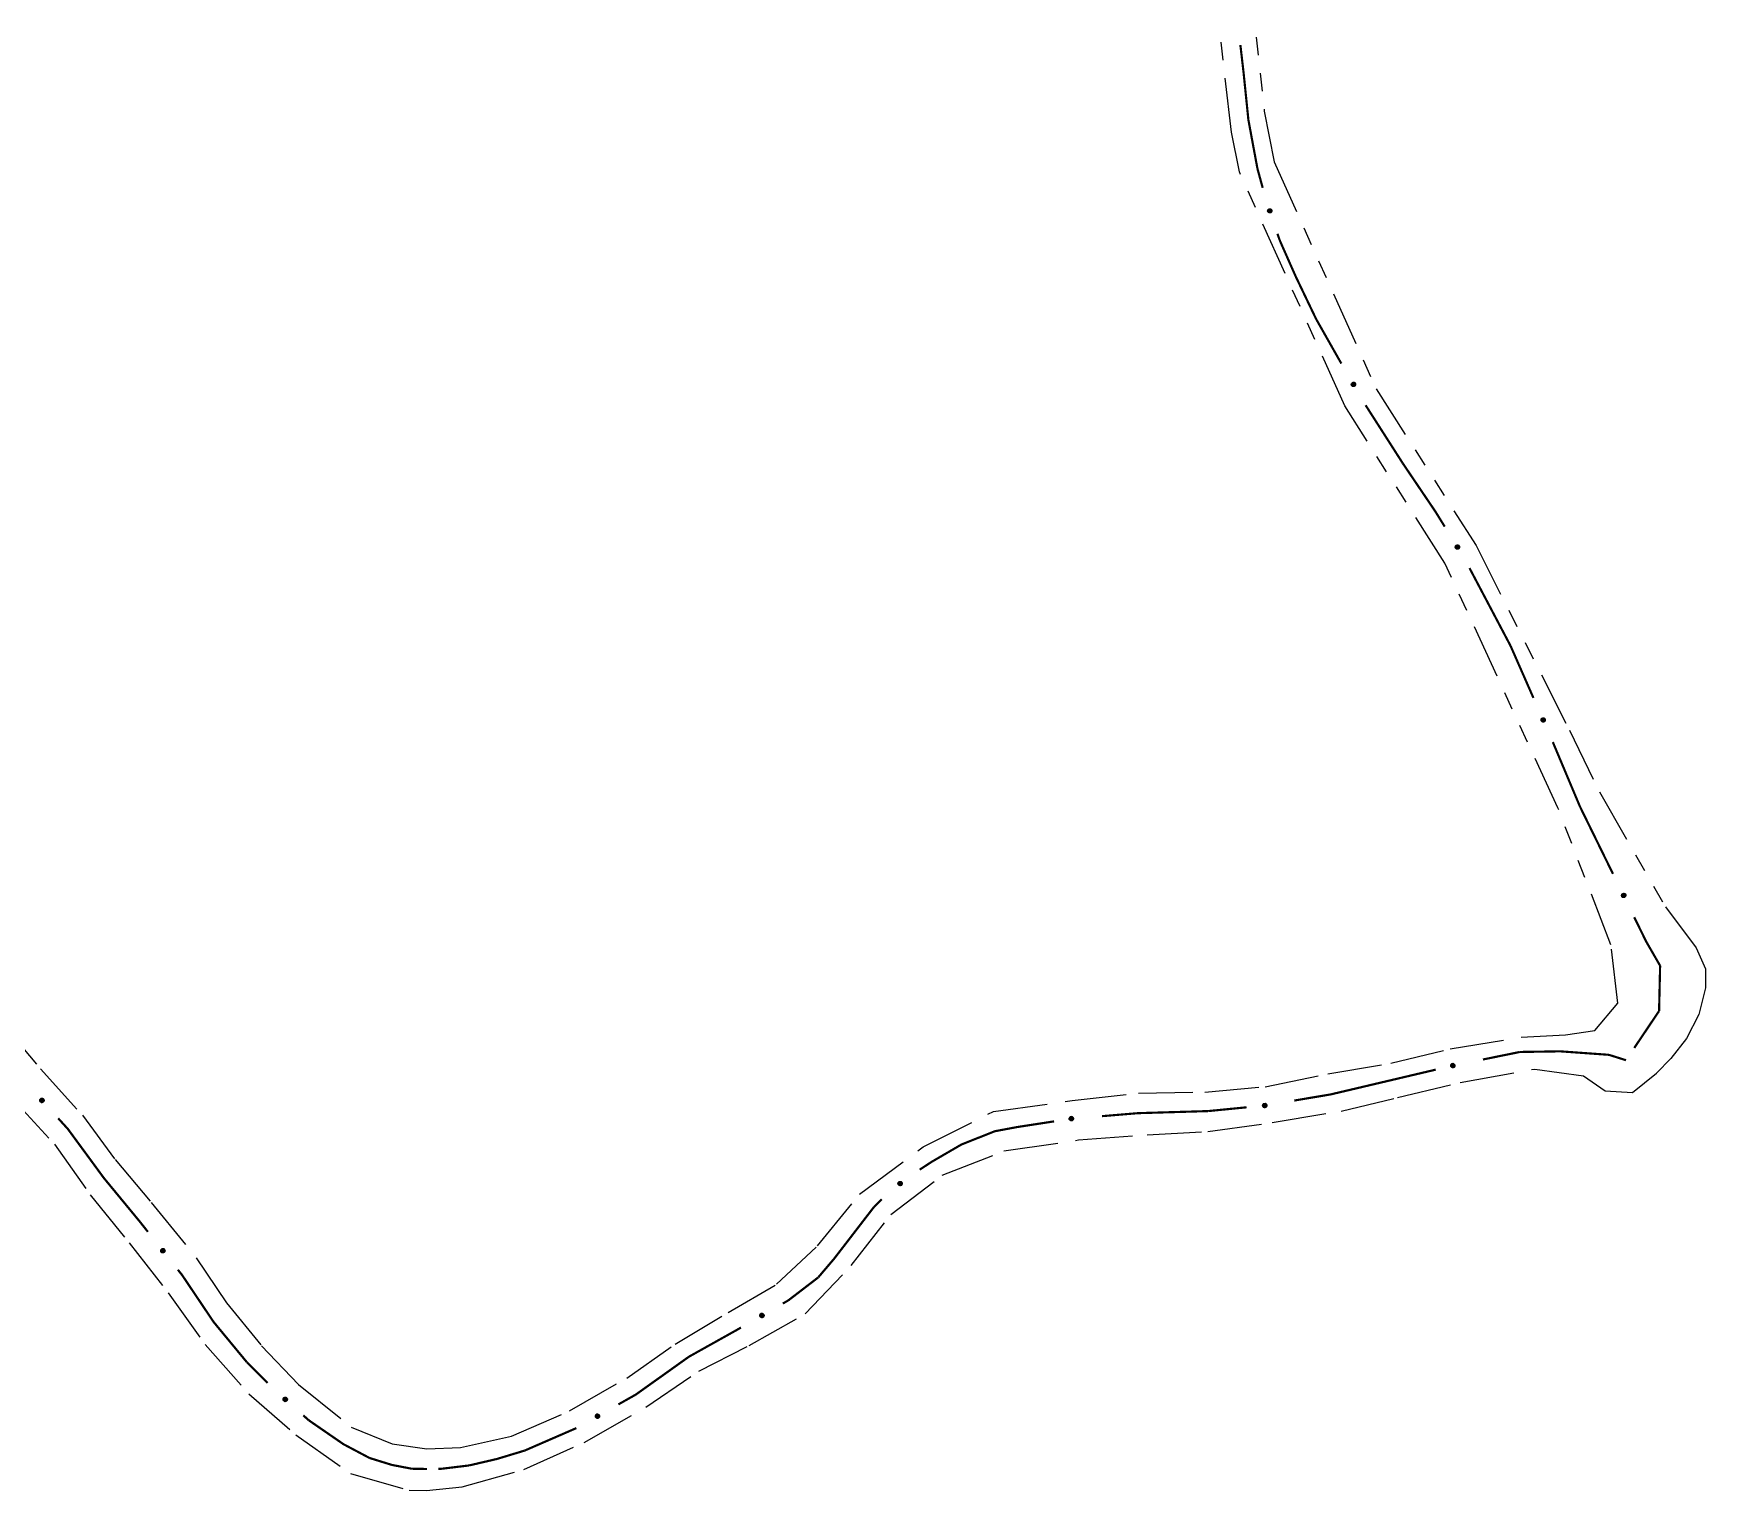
# Model space of a CAD drawing. Extents: x 209066 to 212010, y 4879784 to 4881672.
# Drawn here: x 209242.4 to 209381, y 4880528.3 to 4880649 of the extents above; entities that cross this region are included whole.
import ezdxf

# ---------------------------------------------------------------- set-up
doc = ezdxf.new("R2010")
doc.units = 0
doc.header["$LTSCALE"] = 1.5
doc.header["$MEASUREMENT"] = 0
doc.linetypes.add('TRACO_25', pattern=[8, 3, -1, 1, -1, 1, -1])
for name, color, linetype in [('SV-EIXO-ROD-ESTR', 7, 'CONTINUOUS'), ('SV-EIXO-RUA-N-PAV', 6, 'CONTINUOUS'), ('SV-EST-M-N-PAV', 20, 'CONTINUOUS'), ('SV-RUA-NAO-PAV', 7, 'CONTINUOUS')]:
    doc.layers.add(name, color=color, linetype=linetype)

msp = doc.modelspace()

# ---------------------------------------------------------------- linework, layer by layer
at = {"layer": 'SV-EIXO-ROD-ESTR', "const_width": 0.18}
for points in [[(209365.585762, 4880564.60881), (209362.520658, 4880563.985399)], [(209366.457796, 4880564.622468), (209365.585762, 4880564.60881)], [(209368.929694, 4880564.661203), (209366.457796, 4880564.622468)], [(209369.456151, 4880564.6236), (209368.929694, 4880564.661203)], [(209372.958721, 4880564.373415), (209369.456151, 4880564.6236)], [(209373.424556, 4880564.226324), (209372.958721, 4880564.373415)], [(209374.378147, 4880563.92522), (209373.424556, 4880564.226324)], [(209358.610511, 4880563.144427), (209350.823951, 4880561.308815)], [(209350.823951, 4880561.308815), (209349.906932, 4880561.092636)], [(209342.933332, 4880560.023923), (209339.947682, 4880559.730853)], [(209349.906932, 4880561.092636), (209346.891555, 4880560.584783)], [(209244.446222, 4880559.115991), (209245.118557, 4880558.375744)], [(209245.118557, 4880558.375744), (209245.247929, 4880558.233304)], [(209323.919709, 4880558.387433), (209323.038533, 4880558.222212)], [(209324.021974, 4880558.403165), (209323.919709, 4880558.387433)], [(209326.987089, 4880558.859337), (209324.021974, 4880558.403165)], [(209333.934718, 4880559.538583), (209330.961511, 4880559.290815)], [(209333.951198, 4880559.539069), (209333.934718, 4880559.538583)], [(209339.748028, 4880559.711256), (209333.951198, 4880559.539069)], [(209339.947682, 4880559.730853), (209339.748028, 4880559.711256)], [(209245.247929, 4880558.233304), (209248.09358, 4880554.358375)], [(209320.197246, 4880557.297674), (209319.315107, 4880556.948494)], [(209322.077868, 4880558.042087), (209320.197246, 4880557.297674)], [(209323.038533, 4880558.222212), (209322.077868, 4880558.042087)], [(209317.541773, 4880555.917486), (209316.840133, 4880555.509556)], [(209319.315107, 4880556.948494), (209317.541773, 4880555.917486)], [(209248.09358, 4880554.358375), (209248.237891, 4880554.161867)], [(209316.840133, 4880555.509556), (209315.84525, 4880554.859566)], [(209248.237891, 4880554.161867), (209250.627512, 4880551.263815)], [(209312.03408, 4880551.739538), (209308.94627, 4880547.730803)], [(209312.698695, 4880552.404154), (209312.03408, 4880551.739538)], [(209250.627512, 4880551.263815), (209251.227853, 4880550.535742)], [(209251.227853, 4880550.535742), (209251.883372, 4880549.707404)], [(209308.753301, 4880547.480281), (209307.661429, 4880546.198519)], [(209308.94627, 4880547.730803), (209308.753301, 4880547.480281)], [(209254.365606, 4880546.570763), (209254.726744, 4880546.114416)], [(209254.726744, 4880546.114416), (209257.191288, 4880542.447656)], [(209307.429478, 4880545.926228), (209305.33331, 4880544.317542)], [(209307.661429, 4880546.198519), (209307.429478, 4880545.926228)], [(209304.954504, 4880544.02683), (209304.501221, 4880543.766947)], [(209305.33331, 4880544.317542), (209304.954504, 4880544.02683)], [(209257.191288, 4880542.447656), (209257.335009, 4880542.233827)], [(209257.335009, 4880542.233827), (209259.719881, 4880539.349795)], [(209301.031099, 4880541.777411), (209300.63769, 4880541.551856)], [(209300.63769, 4880541.551856), (209297.54178, 4880539.821789)], [(209259.719881, 4880539.349795), (209260.070506, 4880538.925783)], [(209296.723778, 4880539.36467), (209292.600257, 4880536.426998)], [(209297.54178, 4880539.821789), (209296.723778, 4880539.36467)], [(209260.070506, 4880538.925783), (209261.802774, 4880537.193516)], [(209292.320627, 4880536.227785), (209290.87808, 4880535.41317)], [(209292.600257, 4880536.426998), (209292.320627, 4880536.227785)], [(209264.760612, 4880534.502335), (209265.22342, 4880534.090951)], [(209265.22342, 4880534.090951), (209268.007521, 4880532.173014)], [(209287.393301, 4880533.449833), (209283.725069, 4880531.854818)], [(209268.007521, 4880532.173014), (209268.086149, 4880532.118849)], [(209268.086149, 4880532.118849), (209269.769342, 4880531.227747)], [(209269.769342, 4880531.227747), (209270.2491, 4880530.973757)], [(209270.2491, 4880530.973757), (209271.640778, 4880530.541857)], [(209280.80422, 4880530.890709), (209278.933541, 4880530.455667)], [(209280.880223, 4880530.913686), (209280.80422, 4880530.890709)], [(209283.113246, 4880531.588786), (209280.880223, 4880530.913686)], [(209283.725069, 4880531.854818), (209283.113246, 4880531.588786)], [(209271.640778, 4880530.541857), (209272.093971, 4880530.401211)], [(209272.093971, 4880530.401211), (209273.592006, 4880530.113127)], [(209273.592006, 4880530.113127), (209273.747992, 4880530.08313)], [(209273.747992, 4880530.08313), (209274.589041, 4880530.069718)], [(209274.589041, 4880530.069718), (209275.005899, 4880530.063077)], [(209276.219235, 4880530.080166), (209275.961645, 4880530.076537)], [(209276.956315, 4880530.168759), (209276.219235, 4880530.080166)], [(209278.495194, 4880530.353726), (209276.956315, 4880530.168759)], [(209278.933541, 4880530.455667), (209278.495194, 4880530.353726)]]:
    msp.add_lwpolyline(points, dxfattribs=at)
at = {"layer": 'SV-EIXO-ROD-ESTR'}
for points in [[(209360.187856, 4880563.403174), (209360.162723, 4880563.361218), (209360.132542, 4880563.330298), (209360.099948, 4880563.311754), (209360.066872, 4880563.302878), (209360.032011, 4880563.297609), (209359.995691, 4880563.30005), (209359.955981, 4880563.311689), (209359.913717, 4880563.336606), (209359.884074, 4880563.369605), (209359.864184, 4880563.400588), (209359.852943, 4880563.434545), (209359.848391, 4880563.468496), (209359.852175, 4880563.506139), (209359.864363, 4880563.546266), (209359.890447, 4880563.588159), (209359.920243, 4880563.618269), (209359.952241, 4880563.635377), (209359.98645, 4880563.646462), (209360.022105, 4880563.651415), (209360.057743, 4880563.648813), (209360.098123, 4880563.636469), (209360.139129, 4880563.610177), (209360.1695, 4880563.580801), (209360.187053, 4880563.549052), (209360.197208, 4880563.515127), (209360.202919, 4880563.480226), (209360.201984, 4880563.443615), (209360.187856, 4880563.403174)], [(209243.086438, 4880560.776856), (209243.135318, 4880560.7752), (209243.17699, 4880560.763781), (209243.209005, 4880560.744253), (209243.232796, 4880560.719621), (209243.254298, 4880560.691679), (209243.26976, 4880560.658725), (209243.27882, 4880560.618348), (209243.277503, 4880560.569303), (209243.263, 4880560.527383), (209243.245534, 4880560.494972), (209243.221277, 4880560.468685), (209243.193783, 4880560.448252), (209243.159021, 4880560.433322), (209243.118014, 4880560.42454), (209243.068729, 4880560.427059), (209243.027952, 4880560.438534), (209242.997482, 4880560.458235), (209242.971209, 4880560.482788), (209242.949599, 4880560.511578), (209242.934608, 4880560.544014), (209242.92584, 4880560.585318), (209242.92897, 4880560.633929), (209242.939951, 4880560.67473), (209242.959218, 4880560.705469), (209242.983974, 4880560.73079), (209243.011737, 4880560.752697), (209243.044216, 4880560.769619), (209243.086438, 4880560.776856)], [(209344.592714, 4880560.076198), (209344.562213, 4880560.037965), (209344.528181, 4880560.011344), (209344.493406, 4880559.997309), (209344.459442, 4880559.99292), (209344.42419, 4880559.992344), (209344.38852, 4880559.999604), (209344.350715, 4880560.016431), (209344.312148, 4880560.046759), (209344.287168, 4880560.083414), (209344.271584, 4880560.116771), (209344.264969, 4880560.151923), (209344.264982, 4880560.186178), (209344.273749, 4880560.22298), (209344.291176, 4880560.261125), (209344.32261, 4880560.299168), (209344.356153, 4880560.325039), (209344.390146, 4880560.33773), (209344.425527, 4880560.344157), (209344.461524, 4880560.344314), (209344.496497, 4880560.336986), (209344.534872, 4880560.319371), (209344.572009, 4880560.287848), (209344.598193, 4880560.254687), (209344.611359, 4880560.220881), (209344.616902, 4880560.185906), (209344.61791, 4880560.150555), (209344.612105, 4880560.114395), (209344.592714, 4880560.076198)], [(209328.567944, 4880558.99117), (209328.539583, 4880558.951324), (209328.50706, 4880558.922878), (209328.473106, 4880558.90696), (209328.439434, 4880558.900717), (209328.404266, 4880558.898211), (209328.368252, 4880558.903506), (209328.329582, 4880558.918237), (209328.289412, 4880558.946407), (209328.262461, 4880558.981638), (209328.245074, 4880559.014092), (209328.236543, 4880559.048829), (209328.23468, 4880559.083033), (209328.241418, 4880559.12026), (209328.256729, 4880559.159303), (209328.286032, 4880559.19901), (209328.318108, 4880559.226679), (209328.351355, 4880559.241214), (209328.386331, 4880559.249569), (209328.422265, 4880559.251698), (209328.457587, 4880559.246296), (209328.496869, 4880559.230809), (209328.535677, 4880559.201368), (209328.563639, 4880559.169691), (209328.578636, 4880559.136658), (209328.586087, 4880559.102038), (209328.58903, 4880559.066796), (209328.585214, 4880559.030372), (209328.567944, 4880558.99117)], [(209314.393836, 4880553.716196), (209314.390099, 4880553.66743), (209314.376915, 4880553.626283), (209314.356041, 4880553.595129), (209314.330417, 4880553.572409), (209314.301584, 4880553.552118), (209314.268001, 4880553.538073), (209314.227275, 4880553.530742), (209314.178331, 4880553.534148), (209314.137067, 4880553.550424), (209314.105429, 4880553.569254), (209314.080199, 4880553.594609), (209314.060957, 4880553.622949), (209314.047522, 4880553.658315), (209314.040495, 4880553.69966), (209314.045111, 4880553.748793), (209314.058313, 4880553.789044), (209314.079294, 4880553.818647), (209314.104945, 4880553.84385), (209314.134629, 4880553.864213), (209314.167674, 4880553.877809), (209314.209314, 4880553.884809), (209314.257748, 4880553.879611), (209314.298044, 4880553.866902), (209314.327934, 4880553.846341), (209314.352178, 4880553.820529), (209314.372881, 4880553.791858), (209314.388405, 4880553.758687), (209314.393836, 4880553.716196)], [(209253.121648, 4880548.320064), (209253.170303, 4880548.315095), (209253.211104, 4880548.300875), (209253.24172, 4880548.27922), (209253.263785, 4880548.25303), (209253.283341, 4880548.223693), (209253.296532, 4880548.189766), (209253.302831, 4880548.148868), (209253.298189, 4880548.100025), (209253.280875, 4880548.059186), (209253.261251, 4880548.028034), (209253.235266, 4880548.003453), (209253.206449, 4880547.984933), (209253.170754, 4880547.972397), (209253.129246, 4880547.966418), (209253.080245, 4880547.972274), (209253.040341, 4880547.986489), (209253.011277, 4880548.008212), (209252.986731, 4880548.034492), (209252.967125, 4880548.064682), (209252.954368, 4880548.09806), (209252.948424, 4880548.139864), (209252.954845, 4880548.188151), (209252.968568, 4880548.228112), (209252.989878, 4880548.257473), (209253.016294, 4880548.281056), (209253.04548, 4880548.301029), (209253.079032, 4880548.315708), (209253.121648, 4880548.320064)], [(209302.945559, 4880542.748145), (209302.933428, 4880542.700765), (209302.913314, 4880542.662525), (209302.887358, 4880542.635459), (209302.858184, 4880542.617523), (209302.826272, 4880542.602534), (209302.790763, 4880542.594522), (209302.749383, 4880542.594358), (209302.701769, 4880542.606193), (209302.66395, 4880542.629373), (209302.636053, 4880542.653401), (209302.615599, 4880542.682744), (209302.601558, 4880542.71399), (209302.594454, 4880542.751149), (209302.594698, 4880542.793086), (209302.607758, 4880542.840676), (209302.627735, 4880542.87803), (209302.653528, 4880542.90355), (209302.683158, 4880542.923927), (209302.715922, 4880542.938838), (209302.750823, 4880542.946503), (209302.793046, 4880542.946181), (209302.839846, 4880542.932669), (209302.87733, 4880542.91317), (209302.903206, 4880542.887741), (209302.92261, 4880542.858119), (209302.938032, 4880542.826294), (209302.947573, 4880542.790935), (209302.945559, 4880542.748145)], [(209263.231539, 4880536.008795), (209263.280317, 4880536.012358), (209263.322969, 4880536.005446), (209263.356883, 4880535.989442), (209263.383164, 4880535.967486), (209263.407521, 4880535.941995), (209263.426409, 4880535.910877), (209263.439721, 4880535.871696), (209263.443639, 4880535.82279), (209263.433687, 4880535.779563), (209263.419776, 4880535.745475), (209263.398459, 4880535.716752), (209263.373299, 4880535.693505), (209263.340327, 4880535.674955), (209263.300489, 4880535.661852), (209263.251217, 4880535.659103), (209263.209449, 4880535.666166), (209263.177052, 4880535.682506), (209263.148312, 4880535.70412), (209263.123757, 4880535.730442), (209263.105393, 4880535.761095), (209263.092273, 4880535.801229), (209263.090203, 4880535.849897), (209263.096772, 4880535.891636), (209263.112654, 4880535.924253), (209263.134569, 4880535.95207), (209263.159839, 4880535.97681), (209263.190329, 4880535.997098), (209263.231539, 4880536.008795)], [(209289.315812, 4880534.404528), (209289.303372, 4880534.357228), (209289.283009, 4880534.31912), (209289.256877, 4880534.292224), (209289.227587, 4880534.274478), (209289.195578, 4880534.259698), (209289.160018, 4880534.251917), (209289.118637, 4880534.252023), (209289.071101, 4880534.264168), (209289.033434, 4880534.287594), (209289.005695, 4880534.311803), (209288.985432, 4880534.341279), (209288.971595, 4880534.372615), (209288.964734, 4880534.40982), (209288.965251, 4880534.451754), (209288.97862, 4880534.499258), (209288.99884, 4880534.536481), (209289.024799, 4880534.561833), (209289.054562, 4880534.582016), (209289.087422, 4880534.596714), (209289.122372, 4880534.60415), (209289.164592, 4880534.603554), (209289.211303, 4880534.589737), (209289.24866, 4880534.569994), (209289.274369, 4880534.544397), (209289.29358, 4880534.514649), (209289.308794, 4880534.482724), (209289.318104, 4880534.447304), (209289.315812, 4880534.404528)]]:
    msp.add_lwpolyline(points, close=True, dxfattribs=at)
for points in [[(209360.1695, 4880563.580801), (209359.848391, 4880563.468496)], [(209360.139129, 4880563.610177), (209359.852175, 4880563.506139)], [(209360.187053, 4880563.549052), (209359.852943, 4880563.434545)], [(209360.174722, 4880563.564879), (209359.853489, 4880563.452701)], [(209360.151972, 4880563.595966), (209359.854646, 4880563.489424)], [(209360.189503, 4880563.531913), (209359.859676, 4880563.420513)], [(209360.11524, 4880563.620953), (209359.861115, 4880563.527399)], [(209360.197208, 4880563.515127), (209359.864184, 4880563.400588)], [(209360.098123, 4880563.636469), (209359.864363, 4880563.546266)], [(209360.196628, 4880563.495741), (209359.87938, 4880563.384503)], [(209360.202919, 4880563.480226), (209359.884074, 4880563.369605)], [(209360.073119, 4880563.639062), (209359.884849, 4880563.569444)], [(209360.057743, 4880563.648813), (209359.890447, 4880563.588159)], [(209360.197815, 4880563.460973), (209359.903458, 4880563.353729)], [(209360.035846, 4880563.6485), (209359.911477, 4880563.605162)], [(209360.201984, 4880563.443615), (209359.913717, 4880563.336606)], [(209360.022105, 4880563.651415), (209359.920243, 4880563.618269)], [(209360.193689, 4880563.424952), (209359.937848, 4880563.326788)], [(209360.187856, 4880563.403174), (209359.955981, 4880563.311689)], [(209360.173237, 4880563.380877), (209359.982938, 4880563.307977)], [(209360.162723, 4880563.361218), (209359.995691, 4880563.30005)], [(209360.145594, 4880563.343518), (209360.022241, 4880563.301821)], [(209360.132542, 4880563.330298), (209360.032011, 4880563.297609)], [(209242.92584, 4880560.585318), (209243.118014, 4880560.42454)], [(209242.92897, 4880560.633929), (209243.159021, 4880560.433322)], [(209242.931119, 4880560.607809), (209243.136092, 4880560.430841)], [(209242.934608, 4880560.544014), (209243.068729, 4880560.427059)], [(209242.935178, 4880560.652049), (209243.172446, 4880560.443583)], [(209242.935688, 4880560.562189), (209243.087812, 4880560.43123)], [(209242.939951, 4880560.67473), (209243.193783, 4880560.448252)], [(209242.945492, 4880560.52501), (209243.043665, 4880560.437216)], [(209242.949599, 4880560.511578), (209243.027952, 4880560.438534)], [(209242.951349, 4880560.687013), (209243.20513, 4880560.460365)], [(209242.959218, 4880560.705469), (209243.221277, 4880560.468685)], [(209242.973024, 4880560.715916), (209243.230289, 4880560.481373)], [(209242.983974, 4880560.73079), (209243.245534, 4880560.494972)], [(209243.001213, 4880560.739676), (209243.252242, 4880560.516059)], [(209243.011737, 4880560.752697), (209243.263, 4880560.527383)], [(209243.031052, 4880560.757561), (209243.267496, 4880560.552032)], [(209243.044216, 4880560.769619), (209243.277503, 4880560.569303)], [(209243.064561, 4880560.771406), (209243.274399, 4880560.59517)], [(209243.086438, 4880560.776856), (209243.27882, 4880560.618348)], [(209243.113027, 4880560.774872), (209243.269006, 4880560.643728)], [(209243.135318, 4880560.7752), (209243.26976, 4880560.658725)], [(209243.159101, 4880560.768793), (209243.255347, 4880560.681092)], [(209243.17699, 4880560.763781), (209243.254298, 4880560.691679)], [(209344.611359, 4880560.220881), (209344.264969, 4880560.151923)], [(209344.598193, 4880560.254687), (209344.264982, 4880560.186178)], [(209344.601247, 4880560.238211), (209344.26793, 4880560.169844)], [(209344.611503, 4880560.203569), (209344.269771, 4880560.137119)], [(209344.616902, 4880560.185906), (209344.271584, 4880560.116771)], [(209344.572009, 4880560.287848), (209344.273749, 4880560.22298)], [(209344.582843, 4880560.272052), (209344.27397, 4880560.206085)], [(209344.613744, 4880560.16677), (209344.284501, 4880560.098804)], [(209344.549768, 4880560.301712), (209344.285442, 4880560.242859)], [(209344.61791, 4880560.150555), (209344.287168, 4880560.083414)], [(209344.534872, 4880560.319371), (209344.291176, 4880560.261125)], [(209344.610287, 4880560.132154), (209344.304263, 4880560.065095)], [(209344.612105, 4880560.114395), (209344.312148, 4880560.046759)], [(209344.510436, 4880560.325272), (209344.314568, 4880560.281367)], [(209344.496497, 4880560.336986), (209344.32261, 4880560.299168)], [(209344.601397, 4880560.097004), (209344.334755, 4880560.033811)], [(209344.474754, 4880560.339594), (209344.345719, 4880560.313217)], [(209344.592714, 4880560.076198), (209344.350715, 4880560.016431)], [(209344.461524, 4880560.344314), (209344.356153, 4880560.325039)], [(209344.575254, 4880560.056048), (209344.376936, 4880560.009159)], [(209344.562213, 4880560.037965), (209344.38852, 4880559.999604)], [(209344.542878, 4880560.022706), (209344.415068, 4880559.99782)], [(209344.528181, 4880560.011344), (209344.42419, 4880559.992344)], [(209328.563639, 4880559.169691), (209328.23468, 4880559.083033)], [(209328.578636, 4880559.136658), (209328.236543, 4880559.048829)], [(209328.56759, 4880559.153407), (209328.238518, 4880559.066885)], [(209328.535677, 4880559.201368), (209328.241418, 4880559.12026)], [(209328.579728, 4880559.119379), (209328.242149, 4880559.03431)], [(209328.54736, 4880559.18619), (209328.242564, 4880559.103403)], [(209328.586087, 4880559.102038), (209328.245074, 4880559.014092)], [(209328.51271, 4880559.213993), (209328.252005, 4880559.14075)], [(209328.496869, 4880559.230809), (209328.256729, 4880559.159303)], [(209328.583982, 4880559.082758), (209328.258956, 4880558.996859)], [(209328.58903, 4880559.066796), (209328.262461, 4880558.981638)], [(209328.472147, 4880559.235364), (209328.278978, 4880559.180795)], [(209328.582425, 4880559.048004), (209328.280534, 4880558.964284)], [(209328.457587, 4880559.246296), (209328.286032, 4880559.19901)], [(209328.585214, 4880559.030372), (209328.289412, 4880558.946407)], [(209328.435733, 4880559.247709), (209328.308337, 4880559.214304)], [(209328.575475, 4880559.012421), (209328.312694, 4880558.934717)], [(209328.422265, 4880559.251698), (209328.318108, 4880559.226679)], [(209328.567944, 4880558.99117), (209328.329582, 4880558.918237)], [(209328.551614, 4880558.970093), (209328.356163, 4880558.912413)], [(209328.539583, 4880558.951324), (209328.368252, 4880558.903506)], [(209328.521114, 4880558.935028), (209328.394859, 4880558.903179)], [(209328.50706, 4880558.922878), (209328.404266, 4880558.898211)], [(209314.209314, 4880553.884809), (209314.040495, 4880553.69966)], [(209314.167674, 4880553.877809), (209314.045111, 4880553.748793)], [(209314.231561, 4880553.878576), (209314.04602, 4880553.68133)], [(209314.257748, 4880553.879611), (209314.047522, 4880553.658315)], [(209314.185787, 4880553.875956), (209314.048466, 4880553.729549)], [(209314.148225, 4880553.867744), (209314.056327, 4880553.773401)], [(209314.275588, 4880553.872636), (209314.057201, 4880553.644466)], [(209314.134629, 4880553.864213), (209314.058313, 4880553.789044)], [(209314.298044, 4880553.866902), (209314.060957, 4880553.622949)], [(209314.309831, 4880553.854991), (209314.072575, 4880553.611097)], [(209314.327934, 4880553.846341), (209314.080199, 4880553.594609)], [(209314.337784, 4880553.832104), (209314.092492, 4880553.585065)], [(209314.352178, 4880553.820529), (209314.105429, 4880553.569254)], [(209314.360321, 4880553.802927), (209314.126211, 4880553.561654)], [(209314.372881, 4880553.791858), (209314.137067, 4880553.550424)], [(209314.376919, 4880553.772353), (209314.161502, 4880553.544882)], [(209314.388405, 4880553.758687), (209314.178331, 4880553.534148)], [(209314.389323, 4880553.738285), (209314.204306, 4880553.536146)], [(209314.393836, 4880553.716196), (209314.227275, 4880553.530742)], [(209314.390721, 4880553.689716), (209314.25305, 4880553.539466)], [(209314.390099, 4880553.66743), (209314.268001, 4880553.538073)], [(209314.382684, 4880553.643942), (209314.290962, 4880553.551521)], [(209314.376915, 4880553.626283), (209314.301584, 4880553.552118)], [(209252.948424, 4880548.139864), (209253.129246, 4880547.966418)], [(209252.954368, 4880548.09806), (209253.080245, 4880547.972274)], [(209252.954845, 4880548.188151), (209253.170754, 4880547.972397)], [(209252.955217, 4880548.161945), (209253.14771, 4880547.971477)], [(209252.956679, 4880548.11612), (209253.099567, 4880547.975141)], [(209252.962268, 4880548.205808), (209253.184844, 4880547.981723)], [(209252.963938, 4880548.078362), (209253.055928, 4880547.984109)], [(209252.967125, 4880548.064682), (209253.040341, 4880547.986489)], [(209252.968568, 4880548.228112), (209253.206449, 4880547.984933)], [(209252.980773, 4880548.239594), (209253.218592, 4880547.996249)], [(209252.989878, 4880548.257473), (209253.235266, 4880548.003453)], [(209253.00436, 4880548.26696), (209253.245118, 4880548.015501)], [(209253.016294, 4880548.281056), (209253.261251, 4880548.028034)], [(209253.034097, 4880548.288752), (209253.269374, 4880548.048617)], [(209253.04548, 4880548.301029), (209253.280875, 4880548.059186)], [(209253.065081, 4880548.304572), (209253.287033, 4880548.083473)], [(209253.079032, 4880548.315708), (209253.298189, 4880548.100025)], [(209253.099452, 4880548.316111), (209253.296848, 4880548.126042)], [(209253.121648, 4880548.320064), (209253.302831, 4880548.148868)], [(209253.148041, 4880548.31628), (209253.294762, 4880548.174855)], [(209253.170303, 4880548.315095), (209253.296532, 4880548.189766)], [(209253.193597, 4880548.307089), (209253.283669, 4880548.213059)], [(209253.211104, 4880548.300875), (209253.283341, 4880548.223693)], [(209302.839846, 4880542.932669), (209302.594454, 4880542.751149)], [(209302.793046, 4880542.946181), (209302.594698, 4880542.793086)], [(209302.813876, 4880542.936188), (209302.596963, 4880542.774076)], [(209302.87733, 4880542.91317), (209302.601558, 4880542.71399)], [(209302.856207, 4880542.922709), (209302.601587, 4880542.735832)], [(209302.76834, 4880542.941539), (209302.607727, 4880542.821142)], [(209302.750823, 4880542.946503), (209302.607758, 4880542.840676)], [(209302.886875, 4880542.899397), (209302.610947, 4880542.700303)], [(209302.903206, 4880542.887741), (209302.615599, 4880542.682744)], [(209302.729923, 4880542.93996), (209302.623069, 4880542.862968)], [(209302.91044, 4880542.872012), (209302.626052, 4880542.671214)], [(209302.715922, 4880542.938838), (209302.627735, 4880542.87803)], [(209302.92261, 4880542.858119), (209302.636053, 4880542.653401)], [(209302.92758, 4880542.839372), (209302.655204, 4880542.642315)], [(209302.938032, 4880542.826294), (209302.66395, 4880542.629373)], [(209302.938629, 4880542.806384), (209302.687055, 4880542.619681)], [(209302.947573, 4880542.790935), (209302.701769, 4880542.606193)], [(209302.944942, 4880542.770682), (209302.727698, 4880542.603661)], [(209302.945559, 4880542.748145), (209302.749383, 4880542.594358)], [(209302.937903, 4880542.722605), (209302.77628, 4880542.598484)], [(209302.933428, 4880542.700765), (209302.790763, 4880542.594522)], [(209302.922056, 4880542.678917), (209302.815707, 4880542.603787)], [(209302.913314, 4880542.662525), (209302.826272, 4880542.602534)], [(209263.090203, 4880535.849897), (209263.340327, 4880535.674955)], [(209263.092273, 4880535.801229), (209263.300489, 4880535.661852)], [(209263.094444, 4880535.868576), (209263.352581, 4880535.686588)], [(209263.095124, 4880535.824155), (209263.317793, 4880535.670044)], [(209263.096772, 4880535.891636), (209263.373299, 4880535.693505)], [(209263.104529, 4880535.779282), (209263.269746, 4880535.665284)], [(209263.105393, 4880535.761095), (209263.251217, 4880535.659103)], [(209263.106796, 4880535.905064), (209263.38329, 4880535.706759)], [(209263.112654, 4880535.924253), (209263.398459, 4880535.716752)], [(209263.118241, 4880535.74336), (209263.225212, 4880535.666531)], [(209263.123757, 4880535.730442), (209263.209449, 4880535.666166)], [(209263.125266, 4880535.936113), (209263.406067, 4880535.730329)], [(209263.134569, 4880535.95207), (209263.419776, 4880535.745475)], [(209263.150763, 4880535.962743), (209263.424198, 4880535.767157)], [(209263.159839, 4880535.97681), (209263.433687, 4880535.779563)], [(209263.178526, 4880535.983706), (209263.43553, 4880535.804551)], [(209263.190329, 4880535.997098), (209263.443639, 4880535.82279)], [(209263.210368, 4880536.001044), (209263.437796, 4880535.848179)], [(209263.231539, 4880536.008795), (209263.439721, 4880535.871696)], [(209263.258188, 4880536.009656), (209263.427257, 4880535.895885)], [(209263.280317, 4880536.012358), (209263.426409, 4880535.910877)], [(209263.304648, 4880536.008523), (209263.409693, 4880535.93158)], [(209263.322969, 4880536.005446), (209263.407521, 4880535.941995)], [(209289.211303, 4880534.589737), (209288.964734, 4880534.40982)], [(209289.164592, 4880534.603554), (209288.965251, 4880534.451754)], [(209289.185356, 4880534.593425), (209288.967392, 4880534.43273)], [(209289.24866, 4880534.569994), (209288.971595, 4880534.372615)], [(209289.227599, 4880534.579671), (209288.971767, 4880534.394457)], [(209289.139857, 4880534.599073), (209288.978462, 4880534.479725)], [(209289.122372, 4880534.60415), (209288.97862, 4880534.499258)], [(209289.258114, 4880534.556159), (209288.980895, 4880534.358868)], [(209289.274369, 4880534.544397), (209288.985432, 4880534.341279)], [(209289.10143, 4880534.597745), (209288.994076, 4880534.521451)], [(209289.2815, 4880534.528621), (209288.99581, 4880534.329681)], [(209289.087422, 4880534.596714), (209288.99884, 4880534.536481)], [(209289.29358, 4880534.514649), (209289.005695, 4880534.311803)], [(209289.298428, 4880534.49587), (209289.024773, 4880534.300592)], [(209289.308794, 4880534.482724), (209289.033434, 4880534.287594)], [(209289.309261, 4880534.462811), (209289.056476, 4880534.277751)], [(209289.318104, 4880534.447304), (209289.071101, 4880534.264168)], [(209289.315342, 4880534.427068), (209289.097013, 4880534.261467)], [(209289.315812, 4880534.404528), (209289.118637, 4880534.252023)], [(209289.307989, 4880534.379039), (209289.14556, 4880534.255973)], [(209289.303372, 4880534.357228), (209289.160018, 4880534.251917)], [(209289.291858, 4880534.335454), (209289.185021, 4880534.261019)], [(209289.283009, 4880534.31912), (209289.195578, 4880534.259698)]]:
    msp.add_lwpolyline(points, dxfattribs=at)
at = {"layer": 'SV-EIXO-RUA-N-PAV', "const_width": 0.18}
for points in [[(209342.420472, 4880648.033851), (209342.650233, 4880646.047093)], [(209342.650233, 4880646.047093), (209342.683462, 4880645.759757)], [(209342.683462, 4880645.759757), (209343.060698, 4880642.068233)], [(209343.060698, 4880642.068233), (209343.086365, 4880641.817067)], [(209343.086365, 4880641.817067), (209343.770634, 4880638.132541)], [(209343.770634, 4880638.132541), (209343.834613, 4880637.78804)], [(209343.834613, 4880637.78804), (209344.268653, 4880636.196558)], [(209345.496312, 4880632.391031), (209345.676454, 4880631.859615)], [(209345.676454, 4880631.859615), (209346.662996, 4880629.629172)], [(209346.662996, 4880629.629172), (209347.000277, 4880628.866623)], [(209347.000277, 4880628.866623), (209348.369631, 4880626.011868)], [(209348.369631, 4880626.011868), (209348.698224, 4880625.326835)], [(209348.698224, 4880625.326835), (209350.2957, 4880622.507759)], [(209350.2957, 4880622.507759), (209350.65518, 4880621.873384)], [(209350.65518, 4880621.873384), (209350.790416, 4880621.63871)], [(209352.801676, 4880618.18154), (209355.498287, 4880613.971043)], [(209355.498287, 4880613.971043), (209355.892915, 4880613.35487)], [(209355.892915, 4880613.35487), (209358.283964, 4880609.819169)], [(209358.283964, 4880609.819169), (209358.598118, 4880609.354622)], [(209358.598118, 4880609.354622), (209359.354407, 4880608.130154)], [(209361.407235, 4880604.698853), (209364.675621, 4880598.508728)], [(209364.675621, 4880598.508728), (209364.814331, 4880598.246019)], [(209364.814331, 4880598.246019), (209366.706793, 4880593.940668)], [(209368.314666, 4880590.27807), (209370.254951, 4880585.669893)], [(209370.254951, 4880585.669893), (209370.570084, 4880584.921452)], [(209370.570084, 4880584.921452), (209373.296878, 4880579.366728)], [(209375.059534, 4880575.776039), (209375.940862, 4880573.980695)], [(209375.940862, 4880573.980695), (209376.051765, 4880573.754777)], [(209376.051765, 4880573.754777), (209376.924929, 4880572.240103)], [(209376.924929, 4880572.240103), (209377.206797, 4880571.75115)], [(209377.206797, 4880571.75115), (209377.127144, 4880568.316453)], [(209377.127144, 4880568.316453), (209377.119822, 4880568.000723)], [(209377.119822, 4880568.000723), (209375.06341, 4880564.943864)]]:
    msp.add_lwpolyline(points, dxfattribs=at)
at = {"layer": 'SV-EIXO-RUA-N-PAV'}
for points in [[(209344.91236, 4880634.456578), (209344.956518, 4880634.435552), (209344.99017, 4880634.408451), (209345.011731, 4880634.377768), (209345.023715, 4880634.345688), (209345.032278, 4880634.311486), (209345.033304, 4880634.275099), (209345.025497, 4880634.234462), (209345.004715, 4880634.190018), (209344.974687, 4880634.157369), (209344.945738, 4880634.134621), (209344.913005, 4880634.120199), (209344.879641, 4880634.112437), (209344.841809, 4880634.112622), (209344.800704, 4880634.120935), (209344.75652, 4880634.142914), (209344.72371, 4880634.169709), (209344.703634, 4880634.199934), (209344.689344, 4880634.232933), (209344.68102, 4880634.267954), (209344.680219, 4880634.303678), (209344.688664, 4880634.345049), (209344.710935, 4880634.388372), (209344.737286, 4880634.4214), (209344.767221, 4880634.441896), (209344.800026, 4880634.455233), (209344.834225, 4880634.464239), (209344.870759, 4880634.466793), (209344.91236, 4880634.456578)], [(209351.81265, 4880620.085302), (209351.860057, 4880620.073276), (209351.898342, 4880620.053246), (209351.925465, 4880620.027349), (209351.943465, 4880619.998215), (209351.958524, 4880619.966336), (209351.966615, 4880619.930846), (209351.96687, 4880619.889466), (209351.95514, 4880619.841826), (209351.932044, 4880619.803955), (209351.908078, 4880619.776006), (209351.87878, 4880619.755487), (209351.847565, 4880619.741377), (209351.810422, 4880619.734191), (209351.768485, 4880619.734342), (209351.720866, 4880619.747297), (209351.683468, 4880619.767191), (209351.657891, 4880619.792928), (209351.637449, 4880619.822513), (209351.622465, 4880619.855244), (209351.614723, 4880619.890128), (209351.614952, 4880619.932352), (209351.62836, 4880619.979182), (209351.647777, 4880620.016709), (209351.673148, 4880620.04264), (209351.702728, 4880620.06211), (209351.734519, 4880620.077602), (209351.769856, 4880620.087221), (209351.81265, 4880620.085302)], [(209360.423546, 4880606.608647), (209360.471298, 4880606.598073), (209360.510176, 4880606.57922), (209360.538076, 4880606.554163), (209360.556957, 4880606.525592), (209360.572981, 4880606.494186), (209360.582151, 4880606.458959), (209360.583667, 4880606.417606), (209360.573396, 4880606.369631), (209360.551465, 4880606.331073), (209360.528363, 4880606.302406), (209360.499704, 4880606.281003), (209360.468935, 4880606.265947), (209360.432028, 4880606.257632), (209360.390106, 4880606.256504), (209360.342114, 4880606.268), (209360.304126, 4880606.286745), (209360.277776, 4880606.31169), (209360.256441, 4880606.340637), (209360.240466, 4880606.372896), (209360.231664, 4880606.407527), (209360.230605, 4880606.449738), (209360.242579, 4880606.496956), (209360.260841, 4880606.535057), (209360.28541, 4880606.561751), (209360.314382, 4880606.582114), (209360.345686, 4880606.598569), (209360.380713, 4880606.609261), (209360.423546, 4880606.608647)], [(209367.554553, 4880592.285573), (209367.600376, 4880592.268477), (209367.636263, 4880592.244413), (209367.660418, 4880592.215728), (209367.675154, 4880592.184815), (209367.686667, 4880592.15149), (209367.690862, 4880592.115332), (209367.686628, 4880592.074168), (209367.669801, 4880592.028081), (209367.642734, 4880591.992938), (209367.615879, 4880591.967753), (209367.584528, 4880591.950531), (209367.551968, 4880591.939889), (209367.514264, 4880591.936774), (209367.472591, 4880591.941472), (209367.426658, 4880591.959514), (209367.391637, 4880591.983346), (209367.369002, 4880592.011705), (209367.351889, 4880592.043332), (209367.340543, 4880592.077494), (209367.336629, 4880592.113012), (209367.341435, 4880592.154962), (209367.359843, 4880592.200062), (209367.383214, 4880592.235262), (209367.411247, 4880592.25829), (209367.442764, 4880592.274437), (209367.476047, 4880592.286391), (209367.512219, 4880592.292121), (209367.554553, 4880592.285573)], [(209374.213707, 4880577.74887), (209374.260211, 4880577.733723), (209374.297081, 4880577.711195), (209374.322425, 4880577.683554), (209374.338451, 4880577.65329), (209374.35136, 4880577.620481), (209374.357076, 4880577.584531), (209374.354583, 4880577.543226), (209374.339715, 4880577.49647), (209374.314155, 4880577.460217), (209374.288386, 4880577.43392), (209374.25779, 4880577.415392), (209374.225708, 4880577.403386), (209374.188169, 4880577.398682), (209374.146335, 4880577.401618), (209374.099682, 4880577.417706), (209374.063687, 4880577.440039), (209374.039875, 4880577.467418), (209374.021443, 4880577.498295), (209374.008665, 4880577.531948), (209374.003257, 4880577.56727), (209374.006289, 4880577.609385), (209374.022778, 4880577.655221), (209374.044643, 4880577.691376), (209374.07168, 4880577.715566), (209374.102487, 4880577.733028), (209374.135237, 4880577.746376), (209374.171135, 4880577.753627), (209374.213707, 4880577.74887)]]:
    msp.add_lwpolyline(points, close=True, dxfattribs=at)
for points in [[(209344.680219, 4880634.303678), (209344.75652, 4880634.142914)], [(209344.68102, 4880634.267954), (209344.72371, 4880634.169709)], [(209344.682615, 4880634.28191), (209344.737592, 4880634.162231)], [(209344.688463, 4880634.319912), (209344.775682, 4880634.139123)], [(209344.688664, 4880634.345049), (209344.800704, 4880634.120935)], [(209344.702481, 4880634.363565), (209344.819795, 4880634.119497)], [(209344.710935, 4880634.388372), (209344.841809, 4880634.112622)], [(209344.723859, 4880634.402509), (209344.858213, 4880634.116672)], [(209344.737286, 4880634.4214), (209344.879641, 4880634.112437)], [(209344.752639, 4880634.428114), (209344.894879, 4880634.119015)], [(209344.767221, 4880634.441896), (209344.913005, 4880634.120199)], [(209344.784049, 4880634.445965), (209344.926332, 4880634.128237)], [(209344.800026, 4880634.455233), (209344.945738, 4880634.134621)], [(209344.819379, 4880634.456501), (209344.960304, 4880634.151279)], [(209344.834225, 4880634.464239), (209344.974687, 4880634.157369)], [(209344.853876, 4880634.460991), (209344.988647, 4880634.178176)], [(209344.870759, 4880634.466793), (209345.004715, 4880634.190018)], [(209344.890126, 4880634.460312), (209345.012193, 4880634.214974)], [(209344.91236, 4880634.456578), (209345.025497, 4880634.234462)], [(209344.935948, 4880634.444147), (209345.026627, 4880634.261649)], [(209344.956518, 4880634.435552), (209345.033304, 4880634.275099)], [(209344.975768, 4880634.420185), (209345.029015, 4880634.30136)], [(209344.99017, 4880634.408451), (209345.032278, 4880634.311486)], [(209351.614723, 4880619.890128), (209351.720866, 4880619.747297)], [(209351.614952, 4880619.932352), (209351.768485, 4880619.734342)], [(209351.619649, 4880619.907656), (209351.7404, 4880619.747309)], [(209351.621312, 4880619.869243), (209351.69854, 4880619.762559)], [(209351.622465, 4880619.855244), (209351.683468, 4880619.767191)], [(209351.624899, 4880619.953204), (209351.78749, 4880619.736649)], [(209351.62836, 4880619.979182), (209351.810422, 4880619.734191)], [(209351.638284, 4880619.995565), (209351.825723, 4880619.741358)], [(209351.647777, 4880620.016709), (209351.847565, 4880619.741377)], [(209351.661529, 4880620.026283), (209351.861231, 4880619.750796)], [(209351.673148, 4880620.04264), (209351.87878, 4880619.755487)], [(209351.688861, 4880620.049909), (209351.890287, 4880619.765965)], [(209351.702728, 4880620.06211), (209351.908078, 4880619.776006)], [(209351.721464, 4880620.067122), (209351.919122, 4880619.795181)], [(209351.734519, 4880620.077602), (209351.932044, 4880619.803955)], [(209351.754427, 4880620.078243), (209351.941685, 4880619.827082)], [(209351.769856, 4880620.087221), (209351.95514, 4880619.841826)], [(209351.790115, 4880620.084635), (209351.957616, 4880619.86776)], [(209351.81265, 4880620.085302), (209351.96687, 4880619.889466)], [(209351.838207, 4880620.077702), (209351.962685, 4880619.916353)], [(209351.860057, 4880620.073276), (209351.966615, 4880619.930846)], [(209351.881931, 4880620.061952), (209351.957295, 4880619.955768)], [(209351.898342, 4880620.053246), (209351.958524, 4880619.966336)], [(209360.230605, 4880606.449738), (209360.390106, 4880606.256504)], [(209360.231664, 4880606.407527), (209360.342114, 4880606.268)], [(209360.236053, 4880606.425198), (209360.361638, 4880606.268609)], [(209360.238887, 4880606.386853), (209360.319332, 4880606.282574)], [(209360.239911, 4880606.470884), (209360.409032, 4880606.259389)], [(209360.240466, 4880606.372896), (209360.304126, 4880606.286745)], [(209360.242579, 4880606.496956), (209360.432028, 4880606.257632)], [(209360.251998, 4880606.513634), (209360.447103, 4880606.265262)], [(209360.260841, 4880606.535057), (209360.468935, 4880606.265947)], [(209360.274295, 4880606.545047), (209360.482307, 4880606.275779)], [(209360.28541, 4880606.561751), (209360.499704, 4880606.281003)], [(209360.300894, 4880606.569495), (209360.510886, 4880606.291827)], [(209360.314382, 4880606.582114), (209360.528363, 4880606.302406)], [(209360.332956, 4880606.587694), (209360.538817, 4880606.321909)], [(209360.345686, 4880606.598569), (209360.551465, 4880606.331073)], [(209360.365565, 4880606.599816), (209360.560397, 4880606.354483)], [(209360.380713, 4880606.609261), (209360.573396, 4880606.369631)], [(209360.401042, 4880606.607294), (209360.575079, 4880606.395628)], [(209360.423546, 4880606.608647), (209360.583667, 4880606.417606)], [(209360.449323, 4880606.60183), (209360.578664, 4880606.444353)], [(209360.471298, 4880606.598073), (209360.582151, 4880606.458959)], [(209360.493506, 4880606.587421), (209360.572074, 4880606.483586)], [(209360.510176, 4880606.57922), (209360.572981, 4880606.494186)], [(209367.336629, 4880592.113012), (209367.426658, 4880591.959514)], [(209367.340543, 4880592.077494), (209367.391637, 4880591.983346)], [(209367.340914, 4880592.091536), (209367.406118, 4880591.977106)], [(209367.341435, 4880592.154962), (209367.472591, 4880591.941472)], [(209367.343426, 4880592.129903), (209367.446078, 4880591.957408)], [(209367.353584, 4880592.174612), (209367.491734, 4880591.941704)], [(209367.359843, 4880592.200062), (209367.514264, 4880591.936774)], [(209367.371485, 4880592.215272), (209367.530253, 4880591.942239)], [(209367.383214, 4880592.235262), (209367.551968, 4880591.939889)], [(209367.397923, 4880592.243289), (209367.566575, 4880591.947771)], [(209367.411247, 4880592.25829), (209367.584528, 4880591.950531)], [(209367.427656, 4880592.263811), (209367.597104, 4880591.9597)], [(209367.442764, 4880592.274437), (209367.615879, 4880591.967753)], [(209367.461933, 4880592.277388), (209367.628937, 4880591.985617)], [(209367.476047, 4880592.286391), (209367.642734, 4880591.992938)], [(209367.495907, 4880592.284869), (209367.654827, 4880592.014883)], [(209367.512219, 4880592.292121), (209367.669801, 4880592.028081)], [(209367.532078, 4880592.287354), (209367.675074, 4880592.053594)], [(209367.554553, 4880592.285573), (209367.686628, 4880592.074168)], [(209367.579135, 4880592.275246), (209367.685383, 4880592.101351)], [(209367.600376, 4880592.268477), (209367.690862, 4880592.115332)], [(209367.620893, 4880592.254848), (209367.684299, 4880592.141118)], [(209367.636263, 4880592.244413), (209367.686667, 4880592.15149)], [(209374.003257, 4880577.56727), (209374.099682, 4880577.417706)], [(209374.006289, 4880577.609385), (209374.146335, 4880577.401618)], [(209374.008444, 4880577.545993), (209374.078418, 4880577.434416)], [(209374.008665, 4880577.531948), (209374.063687, 4880577.440039)], [(209374.009336, 4880577.584432), (209374.119173, 4880577.416421)], [(209374.017598, 4880577.62953), (209374.165451, 4880577.402658)], [(209374.022778, 4880577.655221), (209374.188169, 4880577.398682)], [(209374.033767, 4880577.670909), (209374.203913, 4880577.404817)], [(209374.044643, 4880577.691376), (209374.225708, 4880577.403386)], [(209374.059, 4880577.700017), (209374.239969, 4880577.411877)], [(209374.07168, 4880577.715566), (209374.25779, 4880577.415392)], [(209374.087841, 4880577.721775), (209374.269968, 4880577.425083)], [(209374.102487, 4880577.733028), (209374.288386, 4880577.43392)], [(209374.121515, 4880577.736785), (209374.300679, 4880577.45232)], [(209374.135237, 4880577.746376), (209374.314155, 4880577.460217)], [(209374.155143, 4880577.745693), (209374.325311, 4880577.482652)], [(209374.171135, 4880577.753627), (209374.339715, 4880577.49647)], [(209374.191177, 4880577.749701), (209374.343907, 4880577.522182)], [(209374.213707, 4880577.74887), (209374.354583, 4880577.543226)], [(209374.238703, 4880577.73959), (209374.352193, 4880577.570332)], [(209374.260211, 4880577.733723), (209374.357076, 4880577.584531)], [(209374.281284, 4880577.720971), (209374.349431, 4880577.610018)], [(209374.297081, 4880577.711195), (209374.35136, 4880577.620481)]]:
    msp.add_lwpolyline(points, dxfattribs=at)
at = {"layer": 'SV-EST-M-N-PAV', "linetype": 'TRACO_25'}
for points in [[(209239.739589, 4880567.038391, 8.127363), (209242.988521, 4880563.203586, 8.177538), (209246.450498, 4880559.368781, 8.037048), (209249.166819, 4880555.693759, 8.016979), (209252.141284, 4880552.148884, 7.926664), (209255.891043, 4880547.565845, 7.916629), (209258.390883, 4880543.816085, 7.806245), (209261.307362, 4880540.274646, 7.585475), (209264.372887, 4880537.052344, 7.515231), (209268.740304, 4880533.537106, 7.204147), (209272.14, 4880532.150168, 7.184077), (209274.998493, 4880531.726226, 6.903099)], [(209274.998493, 4880531.726226, 6.903099), (209277.783691, 4880531.843853, 6.903099), (209282.02897, 4880532.79145, 6.812784), (209286.822476, 4880534.868636, 6.682329), (209291.562722, 4880537.584956, 6.712434), (209295.581226, 4880540.401167, 6.893064), (209299.975225, 4880543.03508, 7.133903), (209303.968776, 4880545.364469, 7.174042), (209307.387844, 4880548.544229, 7.314532), (209310.864555, 4880552.825673, 7.555371), (209316.145081, 4880556.75583, 7.63565), (209321.951086, 4880559.678979, 7.79621), (209328.474995, 4880560.583875, 7.615581), (209333.978372, 4880561.208921, 7.605546), (209339.464544, 4880561.288922, 7.525266), (209344.468414, 4880561.725793, 7.495161), (209349.672124, 4880562.804924, 7.495161), (209354.879186, 4880563.670796, 7.585475), (209359.799482, 4880564.858789, 7.665755), (209365.68005, 4880565.834558, 7.63565), (209369.357294, 4880566.023135, 7.63565), (209371.808791, 4880566.400288, 7.916629)], [(209274.976212, 4880528.275796, 6.903099), (209277.927858, 4880528.583816, 6.903099), (209283.040932, 4880530.021868, 6.812784), (209288.047483, 4880532.258838, 6.682329), (209293.160557, 4880535.188203, 6.712434), (209297.527974, 4880538.170829, 6.893064), (209301.708977, 4880540.301277, 7.133903), (209306.3427, 4880542.911075, 7.174042), (209310.177506, 4880546.905664, 7.314532), (209313.453069, 4880551.139928, 7.555371), (209317.713963, 4880554.38886, 7.63565), (209322.827037, 4880556.412785, 7.79621), (209329.005335, 4880557.318225, 7.615581), (209334.704281, 4880557.744315, 7.605546), (209339.710833, 4880558.010621, 7.525266), (209345.063582, 4880558.756277, 7.495161), (209350.762529, 4880559.714978, 7.495161), (209355.449513, 4880560.833463, 7.585475), (209360.642478, 4880562.085101, 7.665755), (209366.81151, 4880563.194485, 7.63565), (209370.865908, 4880562.628755, 7.63565), (209372.648802, 4880561.39737, 7.63565), (209374.918705, 4880561.259801, 7.535301), (209376.913467, 4880562.841854, 7.535301)], [(209240.634349, 4880560.786536, 8.177538), (209244.145217, 4880556.963627, 8.037048), (209247.106267, 4880552.760597, 8.016979), (209250.327211, 4880548.79766, 7.926664), (209253.568212, 4880544.654613, 7.916629), (209256.62928, 4880540.361512, 7.806245), (209260.250218, 4880536.288435, 7.585475), (209264.140908, 4880532.885701, 7.515231), (209268.671461, 4880529.69297, 7.204147), (209273.531392, 4880528.301237, 7.184077), (209274.976212, 4880528.275796, 6.903099)]]:
    msp.add_polyline3d(points, dxfattribs=at)
at = {"layer": 'SV-RUA-NAO-PAV', "linetype": 'TRACO_25'}
for points in [[(209371.808791, 4880566.400288, 7.916629), (209373.694557, 4880568.663208, 7.916629), (209373.128827, 4880573.471912, 7.916629), (209368.732773, 4880584.839846, 8.388272), (209359.377199, 4880605.09024, 8.679286), (209351.063841, 4880618.149486, 8.84988), (209342.338469, 4880637.532529, 9.120824), (209341.694944, 4880640.800627, 9.120824), (209340.133291, 4880654.172731, 9.532257), (209335.776533, 4880676.376611, 10.074145), (209333.31247, 4880698.829818, 10.074145), (209332.436934, 4880706.975236, 10.325019), (209328.324006, 4880752.35188, 10.325019), (209327.76723, 4880759.710847, 10.325019), (209327.105347, 4880767.449492, 10.325019)], [(209329.910999, 4880767.359361, 10.224669), (209330.610777, 4880759.667225, 10.325019), (209331.02609, 4880754.776827, 10.325019), (209335.377567, 4880707.269445, 10.325019), (209336.845965, 4880693.77207, 10.074145), (209338.70064, 4880676.822235, 10.074145), (209343.050833, 4880654.65181, 9.532257), (209344.401776, 4880642.540733, 9.120824), (209345.211116, 4880638.350391, 9.120824), (209353.671156, 4880619.556771, 8.84988), (209361.947905, 4880606.555034, 8.679286), (209369.695527, 4880591.263025, 8.388272), (209372.185944, 4880586.15369, 8.388272), (209377.654666, 4880576.63057, 8.388272), (209380.200451, 4880573.236191, 8.388272), (209380.971778, 4880571.508754, 7.916629), (209380.971778, 4880569.926701, 7.916629), (209380.421498, 4880567.725583, 7.916629), (209379.389725, 4880565.73082, 7.916629), (209378.082811, 4880564.079982, 7.916629), (209376.913467, 4880562.841854, 7.916629)]]:
    msp.add_polyline3d(points, dxfattribs=at)

doc.saveas('drawing.dxf')
